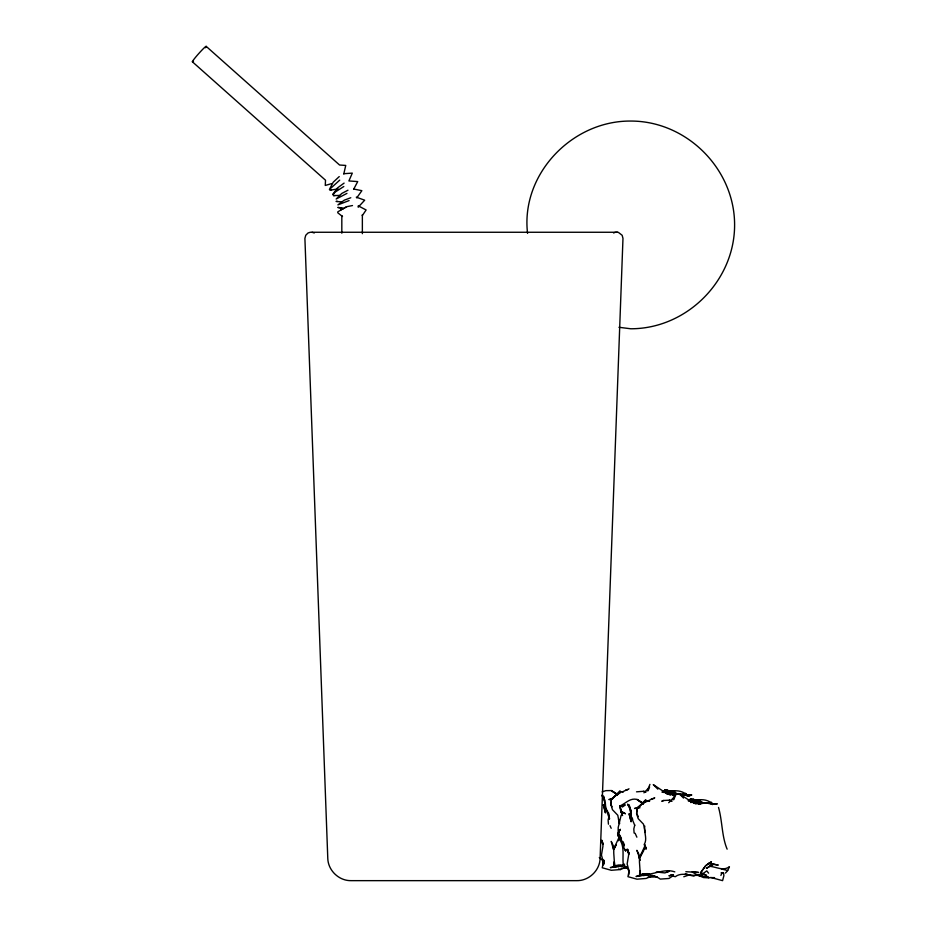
<?xml version="1.0" encoding="UTF-8"?>
<svg xmlns="http://www.w3.org/2000/svg" width="927" height="927" viewBox="0 0 927 927"><rect width="100%" height="100%" fill="white"/><g stroke="black" fill="none" stroke-linecap="round" stroke-linejoin="round"><path stroke-width="1.39" d="M620.696 810.557L622.55 815.575L620.684 810.882L620.001 805.922C625.737 803.512 629.978 797.637 637.046 799.456L643.106 803.767L637.046 799.456L641.936 802.411M611.414 799.004L610.997 804.775L611.414 799.004L616.582 794.775M613.825 865.945L614.3 861.67L614.624 865.748L624.056 864.937M639.514 874.845L639.989 870.569L640.314 874.648L647.231 873.593M603.222 864.636L603.72 860.476M603.187 864.879L603.755 860.256L602.249 867.776L611.31 870.291L620.43 869.549L626.664 866.942M628.738 874.926L629.027 872.62M603.477 862.365L603.755 860.256M629.19 870.407L627.938 876.675L637 879.19L646.119 878.448L652.353 875.841L654.752 875.957M621.148 815.215L618.205 827.463L618.124 836.224L617.625 833.732M618.587 840.754L619.526 836.339L613.778 848.773L613.755 853.002L614.624 865.748L619.027 865.262M644.277 849.653L645.215 845.239L639.468 857.672L639.445 861.901L640.314 874.648L644.717 874.161M343.766 174.033L345.748 165.435L339.572 165.018L206.188 46.35M634.763 825.042L633.813 828.958L634.114 833.083M644.786 826.096C643.523 832.122 647.834 838.715 644.149 844.59L646.409 848.796L644.74 844.798L645.806 849.109M619.166 830.14L618.413 832.979L623.941 845.737L623.871 848.078L625.748 851.125L624.682 849.167M648.147 790.754L649.595 786.977L643.941 792.84M673.836 799.653L675.285 795.876L668.691 802.724M647.37 790.812L649.931 784.381M673.06 799.711L675.621 793.28M615.748 845.076L614.068 848.947L616.246 844.868M641.438 853.976L639.757 857.846L643.686 850.685M720.882 875.412L722.156 872.794M353.581 189.398L357.718 181.588L348.9 180.939L352.306 173.117L343.836 173.697M663.315 792.191L665.065 790.013L670.372 792.226M725.447 873.06L727.765 870.546L729.422 866.733C723.106 871.461 716.154 866.664 709.387 866.305L706.374 868.414L713.709 864.196L718.251 865.088L708.599 863.419L705.656 865.725L701.032 872.145L705.656 865.725L711.449 861.786L708.599 863.419L713.709 864.196L709.387 866.305M620.012 790.777L612.191 798.819L616.478 795.053M644.311 802.075L637.892 807.718L645.702 799.677L646.629 801.496M339.259 176.57L333.199 182.225L329.409 189.479L339.722 180.128M643.315 802.828L637.104 807.904L636.629 813.558L638.147 818.599L643.477 824.161L645.366 832.504M662.098 792.318L665.065 790.013L662.457 791.867L666.872 790.094L671.206 792.203L667.672 790.221L665.574 791.357M688.773 800.453L690.754 798.912L694.729 800.569M708.587 873.164L706.768 870.87L703.651 873.164L700.314 873.222M688.147 800.754L690.754 798.912M663.465 792.492L666.872 790.094M673.315 875.552L669.016 878.472L660.314 879.097C653.048 873.86 644.172 874.3 635.992 876.513L646.814 874.856L649.132 873.663M622.26 807.069L625.447 804.926M620.29 865.204L617.869 866.699L622.932 865.725L610.302 867.614L618.17 866.177M344.102 183.106L337.451 187.961L332.7 194.624L335.342 191.959L343.813 186.524M669.445 793.245L671.716 791.948L678.066 794.022L671.716 791.948L667.197 793.999M695.134 802.145L697.405 800.847L703.755 802.921L697.405 800.847L694.022 802.388L689.294 800.754M340.661 209.954L347.138 206.617L352.503 205.539M345.783 207.127L337.799 211.854L337.776 212.793L342.503 216.512L341.82 215.852L341.82 233.21M622.087 792.029L629.004 788.807M646.617 801.542L649.051 800.812L645.319 800.65L646.617 801.542L654.694 797.707M624.601 864.161L621.125 865.957L612.932 866.803L616.861 866.328M666.2 793.106L670.812 790.847L674.833 791.31L663.025 791.797M643.558 875.598L648.622 874.624L643.373 875.042M666.258 793.095C672.226 789.595 682.596 789.862 687.081 795.378L688.205 795.911L684.81 794.821L689.943 795.864L679.34 794.393M661.82 801.426L663.825 800.476L669.34 800.186L671.751 800.916M619.954 806.791L624.416 804.717M347.973 190.209L341.75 193.476L336.177 199.038L346.953 193.384M613.593 232.978L615.111 232.353M689.248 800.314L692.562 798.993L695.818 800.569M669.224 871.056L667.034 871.878L669.317 871.079M668.946 871.426L664.844 872.921L656.281 871.983M331.368 189.78L329.966 190.255L338.077 188.853M683.79 876.768L690.128 874.636M602.156 791.867L605.818 790.65L611.356 790.557L617.417 794.868L611.356 790.557L616.246 793.512M639.839 807L637.104 807.904L636.629 813.558L638.379 816.652M613.234 798.39L608.865 799.549L611.704 799.41M638.923 807.29L634.555 808.437L637.394 808.309M331.796 183.581L325.261 185.446L325.516 180.22L192.399 61.796M666.455 793.663L668.981 792.921L673.257 794.161M650.395 876.166L652.828 875.47M350.788 197.741L344.265 200.174L337.903 204.89L349.085 200.58M670.58 875.355L668.912 875.818L673.466 874.833L670.58 875.355L675.262 876.71C682.481 871.38 690.939 876.768 698.796 875.065M625.586 790.175L627.741 789.723M651.275 799.074L654.508 798.39M646.096 873.779L642.678 874.358C653.662 875.331 663.964 867.996 674.81 871.878M721.009 872.967L723.048 872.631M636.513 791.832L643.651 791.287L646.061 792.017M662.202 800.731L663.825 800.476M334.971 195.412L333.396 195.632L339.525 195.4M675.041 794.787L666.142 793.025L672.585 794.96L676.328 794.451M705.771 802.852L698.274 803.86L691.832 801.925L698.552 803.222M615.829 232.26L617.614 232.26L310.267 232.26L308.031 232.978L305.748 235.273L304.902 238.39L327.799 858.761C328.297 870.696 339.097 880.87 351.032 880.65L576.849 880.65C588.784 880.87 599.584 870.696 600.082 858.761L622.979 238.39L622.144 235.273L618.344 232.353M672.585 794.96L676.606 794.532M712.979 804.3L717.313 803.883L708.912 803.663M617.683 866.142L624.613 865.957M693.674 802.979L703.639 803.28L698.274 803.86L700.858 803.674L694.068 802.504M680.128 794.451L682.678 794.288L680.314 794.335M688.715 800.696L700.522 800.21L696.501 799.746L690.742 802.562C696.942 798.529 707.88 798.425 712.77 804.277L708.946 802.434L712.654 804.219M621.113 868.228L627.255 868.008M647.985 877.081L657.266 876.942M704.821 803.257L709.178 803.315L706.409 803.303M706.177 803.222L708.367 803.188M714.566 877.614L708.715 877.637L703.917 874.242L706.536 875.1M695.308 802.967L698.946 803.06L694.671 801.82M637.011 807.811L639.839 807.892M342.179 207.88L337.822 207.428L343.094 208.656M337.741 201.46L336.037 201.391L341.46 201.912M619.63 791.762L623.361 791.913M685.841 871.704L698.599 872.458L692.202 871.797M645.377 801.125L649.584 801.368M708.796 877.892L703.512 877.545L697.405 874.995L700.059 875.714L695.412 875.123L693.686 876.096L685.076 874.149L687.602 874.393M670.696 793.871L676.745 794.3M689.34 801.125L691.739 801.345M708.216 877.046L703.489 876.502L701.461 874.995M312.051 232.26L314.288 232.978M618.946 327.289L630.789 328.772C686.722 328.842 734.671 280.835 734.601 224.913C734.671 168.992 686.722 120.985 630.789 121.055L630.267 121.055C571.658 120.881 520.545 174.577 527.567 233.407M675.169 794.775L668.379 793.605L662.411 791.415L670.406 795.134M710.499 803.721L713.072 804.242M710.754 877.463L722.585 880.65L723.894 875.644L723.57 873.072M721.31 868.981L727.591 870.476M618.541 868.993L620.43 869.549M701.044 873.558L703.663 874.381L698.124 875.32L692.654 872.307M671.044 800.916L669.34 800.186L671.855 801.31M643.651 791.287L645.354 792.017M353.616 189.004L361.866 190.672L356.768 197.88L356.327 197.173L364.693 200.197L358.193 207.185L358.239 205.84L366.119 209.965L362.353 215.528L362.364 214.832L362.364 233.662M689.248 800.847L696.096 804.033M688.205 795.911L683.257 793.535L687.081 795.378M693.361 799.109L695.667 800.372M690.499 801.171L678.946 793.5L683.535 798.054M664.81 792.272L653.257 784.601L657.846 789.155M599.282 857.533L602.063 859.85L604.091 864.08M632.724 819.271L631.414 817.232L629.143 804.891L630.986 811.195L627.602 804.091L628.923 806.328M607.683 811.403L605.725 808.332L603.442 795.992L604.925 801.032M604.555 799.653L601.913 795.192L604.728 801.113M639.167 858.332L638.935 854.451L636.895 850.302L640.29 860.291M727.127 849.167C721.704 836.247 722.434 821.137 718.518 807.429M612.11 806.722L610.939 804.659L612.457 809.7L617.788 815.262L619.306 823.408M619.097 834.149L621.461 838.356M629.132 853.443L626.872 849.317L629.12 854.091L627.602 849.167L628.691 854.74L627.139 863.964L629.41 872.295M602.874 843.512L601.183 840.43L602.863 843.999M618.46 835.691L620.719 839.897M712.504 804.613L711.218 802.168L712.249 804.242M686.814 795.714L685.528 793.269L686.559 795.343M613.245 845.551L611.206 841.403L613.477 849.433L613.326 846.849M628.761 870.87L627.753 868.75L623.268 864.59C622.318 856.687 624.578 848.101 620.476 840.777M635.111 833.257L636.872 837.185M610.012 825.667L611.183 828.286M623.014 841.646L624.439 844.995M634.717 825.273L631.414 817.232L631.067 812.4M608.332 812.423L609.363 815.54M603.048 843.964L601.913 840.268L603.002 845.853L601.449 855.065L603.72 863.396L603.604 860.685M630.244 808.553L630.986 811.195M618.541 819.329L619.676 823.605M604.717 809.874L603.396 804.775L605.424 812.909L605.041 811.148M619.317 836.977L620.117 840.21M609.502 818.935L605.725 808.332L605.296 802.295M609.514 818.854L609.074 816.142L608.124 820.059L608.425 824.184M603.604 860.777L603.686 863.64M193.511 61.101A10.359 0.742 -48.3 0 1 198.899 53.395A10.359 0.742 -48.3 0 1 205.458 47.729M618.703 831.948L618.413 832.979L620.383 829.283L618.703 831.948M618.124 793.558L616.733 795.366L620.337 792.481L618.124 793.558M643.813 802.458L642.423 804.265L646.026 801.38L643.813 802.458M691.623 794.984L685.957 795.192L691.623 794.984M625.343 813.663L621.206 811.971L620.684 810.882L625.343 813.663M630.731 820.047L629.085 813.674L631.113 821.809L630.731 820.047M621.206 811.971L620.001 805.922L621.206 811.971"/></g></svg>
